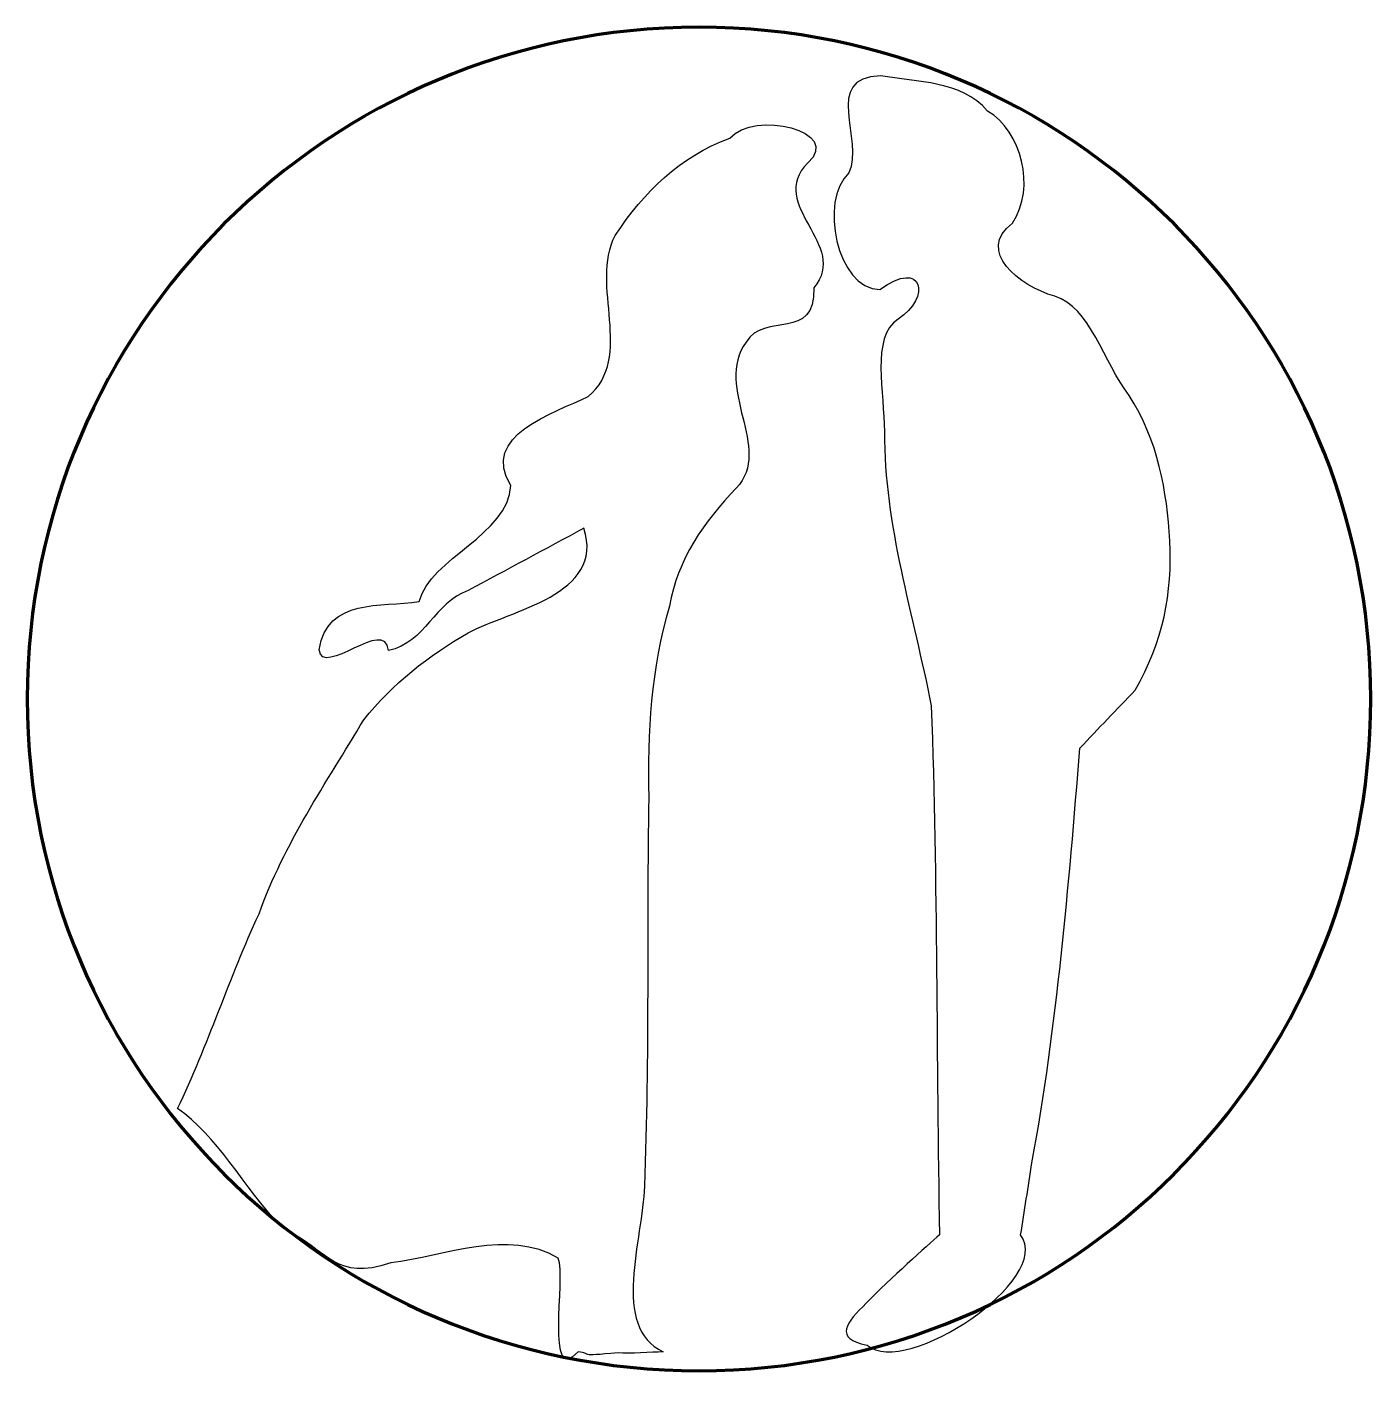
# Model space of a CAD drawing. Header units: centimetres. Extents: x -6.3 to 6.3, y -6.5 to 6.3.
import ezdxf

# ---------------------------------------------------------------- set-up
doc = ezdxf.new("R2010")
doc.units = ezdxf.units.CM
doc.header["$MEASUREMENT"] = 0
doc.layers.add('Layer 1', color=7, linetype='Continuous')

msp = doc.modelspace()

# ---------------------------------------------------------------- linework, layer by layer
at = {"layer": 'Layer 1', "color": 7, "lineweight": 211}
msp.add_open_spline([(6.30473, 0), (6.30473, -3.482), (3.48201, -6.30473), (0, -6.30473), (0, -6.30473), (-3.482, -6.30473), (-6.30473, -3.482), (-6.30473, 0), (-6.30473, 0), (-6.30473, 3.482), (-3.48201, 6.30473), (0, 6.30473), (0, 6.30473), (3.482, 6.30473), (6.30473, 3.48201), (6.30473, 0)], degree=3, knots=[0, 0, 0, 0, 0.2, 0.2, 0.2, 0.2, 0.4, 0.4, 0.4, 0.4, 0.6, 0.6, 0.6, 0.6, 1, 1, 1, 1], dxfattribs=at)
at = {"layer": 'Layer 1', "lineweight": 30}
for points, knots in [([(2.2574, -5.03047), (2.22625, -3.37587), (2.24038, -1.7176), (2.18045, -0.06531), (2.18045, -0.06531), (2.01201, 0.78884), (1.73747, 1.63026), (1.7399, 2.50963), (1.7399, 2.50963), (1.74088, 2.86433), (1.60957, 3.39786), (1.86826, 3.5648), (1.86826, 3.5648), (2.18015, 3.76606), (2.10724, 4.14208), (1.69693, 3.84286), (1.69693, 3.84286), (1.29105, 3.85133), (1.12424, 4.68379), (1.40703, 4.93651), (1.40703, 4.93651), (1.55337, 5.24784), (1.14707, 5.83267), (1.70467, 5.84931), (1.70467, 5.84931), (2.04917, 5.7869), (2.45812, 5.80652), (2.70873, 5.51802), (2.70873, 5.51802), (3.02789, 5.3248), (3.16306, 4.80707), (2.94278, 4.46553), (2.94278, 4.46553), (2.5947, 4.20254), (3.00482, 3.8771), (3.33815, 3.77938), (3.33815, 3.77938), (3.66964, 3.6822), (3.80009, 3.15542), (4.03645, 2.84947), (4.03645, 2.84947), (4.30934, 2.4253), (4.39248, 1.94698), (4.41833, 1.48431), (4.41833, 1.48431), (4.44545, 0.99908), (4.35531, 0.53809), (4.09337, 0.08272), (4.09337, 0.08272), (3.92047, -0.09833), (3.74757, -0.27938), (3.57467, -0.46043), (3.57467, -0.46043), (3.46943, -1.76278), (3.36077, -3.06674), (3.12519, -4.35329), (3.12519, -4.35329), (3.08962, -4.57901), (3.05405, -4.80474), (3.01849, -5.03046), (3.01849, -5.03046), (3.32978, -5.44684), (1.94401, -6.37224), (1.57789, -6.0661), (1.57789, -6.0661), (1.25741, -5.99966), (1.38571, -5.85479), (1.56994, -5.66918), (1.56994, -5.66918), (1.79633, -5.4411), (2.14127, -5.13172), (2.2574, -5.03046), (2.2574, -5.03046), (2.2574, -5.03046), (2.2574, -5.03047), (2.2574, -5.03047)], [0, 0, 0, 0, 0.05, 0.05, 0.05, 0.05, 0.1, 0.1, 0.1, 0.1, 0.15, 0.15, 0.15, 0.15, 0.2, 0.2, 0.2, 0.2, 0.25, 0.25, 0.25, 0.25, 0.3, 0.3, 0.3, 0.3, 0.35, 0.35, 0.35, 0.35, 0.4, 0.4, 0.4, 0.4, 0.45, 0.45, 0.45, 0.45, 0.5, 0.5, 0.5, 0.5, 0.55, 0.55, 0.55, 0.55, 0.6, 0.6, 0.6, 0.6, 0.65, 0.65, 0.65, 0.65, 0.7, 0.7, 0.7, 0.7, 0.75, 0.75, 0.75, 0.75, 0.8, 0.8, 0.8, 0.8, 0.85, 0.85, 0.85, 0.85, 0.9, 0.9, 0.9, 0.9, 1, 1, 1, 1]), ([(-0.3373, -6.12689), (-0.8324, -5.89642), (-0.52605, -5.06551), (-0.51225, -4.57366), (-0.51225, -4.57366), (-0.46378, -3.35936), (-0.49226, -2.14017), (-0.47135, -0.92385), (-0.47135, -0.92385), (-0.48529, -0.31803), (-0.45161, 0.28805), (-0.27621, 0.87224), (-0.27621, 0.87224), (-0.2028, 1.31107), (0.04897, 1.66494), (0.34832, 1.97851), (0.34832, 1.97851), (0.70358, 2.35057), (0.13093, 2.9173), (0.44152, 3.35025), (0.44152, 3.35025), (0.61436, 3.63345), (1.09269, 3.35063), (1.07819, 3.8577), (1.07819, 3.8577), (1.41833, 4.26373), (0.62878, 4.63393), (1.02026, 5.03074), (1.02026, 5.03074), (1.35651, 5.3308), (0.51678, 5.52922), (0.2892, 5.26202), (0.2892, 5.26202), (-0.18261, 5.09097), (-0.51598, 4.7589), (-0.78659, 4.34927), (-0.78659, 4.34927), (-1.02727, 3.88725), (-0.60061, 3.20754), (-1.04002, 2.83822), (-1.04002, 2.83822), (-1.36322, 2.68296), (-2.05749, 2.47406), (-1.76745, 2.00205), (-1.76745, 2.00205), (-1.78254, 1.54368), (-2.52142, 1.32203), (-2.62562, 0.91539), (-2.62562, 0.91539), (-2.98513, 0.85816), (-3.48401, 0.95396), (-3.56572, 0.46171), (-3.56572, 0.46171), (-3.53538, 0.18945), (-2.93978, 0.77729), (-2.91443, 0.45374), (-2.91443, 0.45374), (-2.56354, 0.53352), (-2.48507, 0.90529), (-2.1661, 1.01783), (-2.1661, 1.01783), (-1.80424, 1.21253), (-1.44238, 1.40723), (-1.08052, 1.60194), (-1.08052, 1.60194), (-0.87822, 0.97547), (-1.76569, 0.83533), (-2.16649, 0.62038), (-2.16649, 0.62038), (-2.53317, 0.41304), (-2.88111, 0.13621), (-3.1454, -0.19486), (-3.1454, -0.19486), (-3.4986, -0.78772), (-3.89443, -1.36041), (-4.12924, -2.01514), (-4.12924, -2.01514), (-4.40474, -2.61488), (-4.61066, -3.25281), (-4.89295, -3.8439), (-4.89295, -3.8439), (-4.53302, -4.08727), (-4.26558, -4.58533), (-3.93136, -4.94582), (-3.93136, -4.94582), (-3.45006, -5.19836), (-3.41571, -5.46376), (-2.89316, -5.29319), (-2.89316, -5.29319), (-2.38444, -5.22912), (-1.78767, -4.9715), (-1.32061, -5.24708), (-1.32061, -5.24708), (-1.24756, -5.43289), (-1.44336, -6.46478), (-1.13458, -6.12801), (-1.13458, -6.12801), (-0.99482, -6.14299), (-1.15486, -6.17571), (-0.75912, -6.13562), (-0.75912, -6.13562), (-0.64907, -6.14817), (-0.4474, -6.13095), (-0.33731, -6.12689), (-0.33731, -6.12689), (-0.33731, -6.12689), (-0.3373, -6.12689), (-0.3373, -6.12689)], [0, 0, 0, 0, 0.03571429, 0.03571429, 0.03571429, 0.03571429, 0.07142857, 0.07142857, 0.07142857, 0.07142857, 0.10714286, 0.10714286, 0.10714286, 0.10714286, 0.14285714, 0.14285714, 0.14285714, 0.14285714, 0.17857143, 0.17857143, 0.17857143, 0.17857143, 0.21428571, 0.21428571, 0.21428571, 0.21428571, 0.25, 0.25, 0.25, 0.25, 0.28571429, 0.28571429, 0.28571429, 0.28571429, 0.32142857, 0.32142857, 0.32142857, 0.32142857, 0.35714286, 0.35714286, 0.35714286, 0.35714286, 0.39285714, 0.39285714, 0.39285714, 0.39285714, 0.42857143, 0.42857143, 0.42857143, 0.42857143, 0.46428571, 0.46428571, 0.46428571, 0.46428571, 0.5, 0.5, 0.5, 0.5, 0.53571429, 0.53571429, 0.53571429, 0.53571429, 0.57142857, 0.57142857, 0.57142857, 0.57142857, 0.60714286, 0.60714286, 0.60714286, 0.60714286, 0.64285714, 0.64285714, 0.64285714, 0.64285714, 0.67857143, 0.67857143, 0.67857143, 0.67857143, 0.71428571, 0.71428571, 0.71428571, 0.71428571, 0.75, 0.75, 0.75, 0.75, 0.78571429, 0.78571429, 0.78571429, 0.78571429, 0.82142857, 0.82142857, 0.82142857, 0.82142857, 0.85714286, 0.85714286, 0.85714286, 0.85714286, 0.89285714, 0.89285714, 0.89285714, 0.89285714, 0.92857143, 0.92857143, 0.92857143, 0.92857143, 1, 1, 1, 1])]:
    msp.add_open_spline(points, degree=3, knots=knots, dxfattribs=at)

doc.saveas('drawing.dxf')
